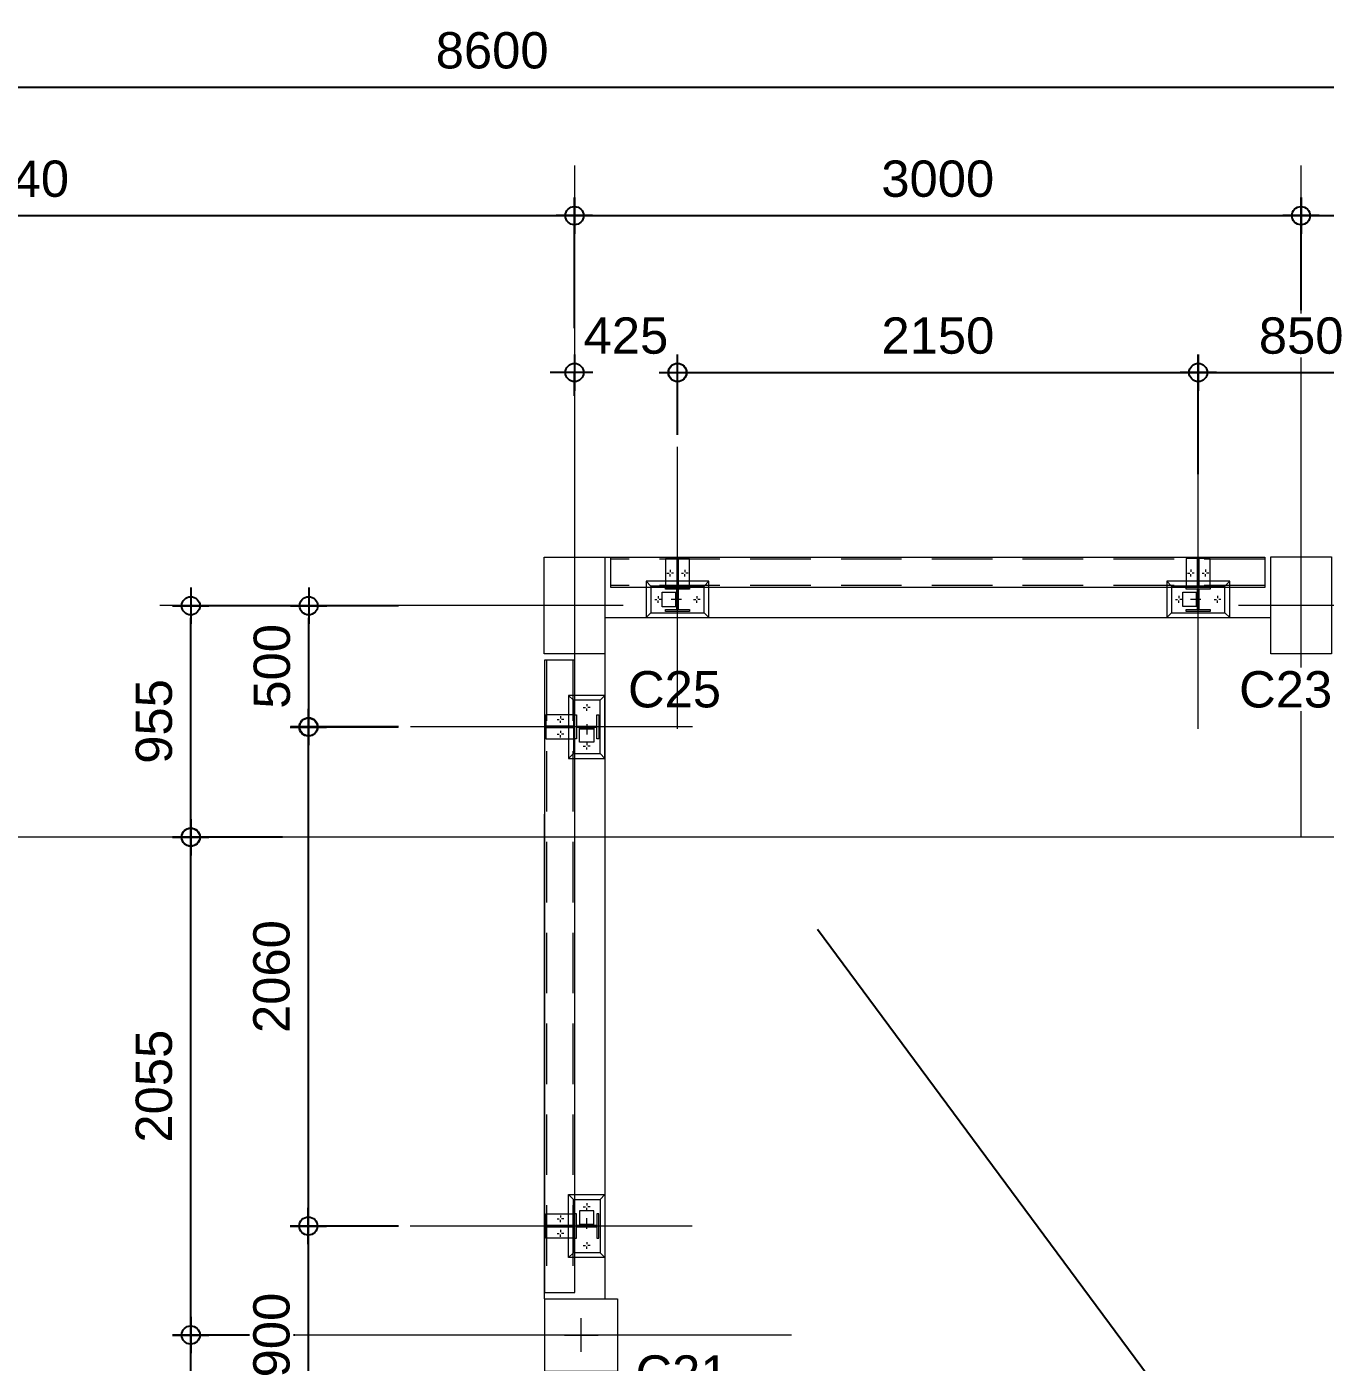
# Model space of a CAD drawing. Header units: millimetres. Extents: x 652937 to 1670132, y 1473552 to 2851037.
# Drawn here: x 663466.15 to 663471.51, y 1524610.45 to 1524615.97 of the extents above; entities that cross this region are included whole.
import ezdxf

# ---------------------------------------------------------------- set-up
doc = ezdxf.new("R2010")
doc.units = ezdxf.units.MM
for name, pattern in [('Grid Line', [22.225, 12.7, -3.175, 3.175, -3.175]), ('HIDDEN', [0.375, 0.25, -0.125]), ('XKITLINE00', [0]), ('XKITLINE02', [4, 2, -2])]:
    doc.linetypes.add(name, pattern=pattern)
doc.layers.get('Defpoints').update_dxf_attribs({"color": 255})
for name, color, linetype, lineweight in [('A-230-M_FLOOR', 2, 'Continuous', 25), ('A-COLOMN', 5, 'Continuous', 9), ('A-WALL', 2, 'Continuous', 25), ('Bolt', 7, 'Continuous', 0), ('Part', 2, 'Continuous', 0), ('S-230-A-FLOOR', 2, 'Continuous', 9), ('S-GRID', 1, 'Continuous', 9)]:
    doc.layers.add(name, color=color, linetype=linetype, lineweight=lineweight)
doc.layers.add('DIM', color=1, linetype='Continuous')
doc.styles.add('Arial', font='arial.ttf')
doc.dimstyles.new('Dim-Cen', dxfattribs={"dimscale": 0.05, "dimtxt": 3, "dimasz": 1, "dimexe": 0, "dimexo": 1, "dimgap": 1.5, "dimtad": 1, "dimdec": 0, "dimlfac": 1000, "dimzin": 1, "dimdsep": 46, "dimtxsty": 'Arial', "dimblk": 'CEN1', "dimcen": 0.09, "dimclrd": 1, "dimclre": 49, "dimclrt": 3, "dimadec": 0, "dimazin": 0, "dimtfac": 1, "dimtdec": 0, "dimtix": 1, "dimtofl": 0, "dimtmove": 2, "dimatfit": 3, "dimfxl": 1, "dimtfill": 1, "dimtolj": 1, "dimtzin": 0, "dimarcsym": 1})

# ---------------------------------------------------------------- blocks, each defined once
blk = doc.blocks.new('opening')
at = {"layer": 'A-230-M_FLOOR', "color": 15, "linetype": 'HIDDEN', "ltscale": 30}
blk.add_line((6.9598, 1.6996), (23.2147, 13.7349), dxfattribs=at)
blk = doc.blocks.new('21')
at = {"layer": 'A-COLOMN', "color": 1}
for p, q in [((0, 0.0692), (0, -0.0692)), ((-0.0692, 0), (0.0692, 0))]:
    blk.add_line(p, q, dxfattribs=at)
at = {"layer": 'A-COLOMN', "ltscale": 3}
blk.add_lwpolyline([(-0.15, 0.15), (0.15, 0.15), (0.15, -0.15), (-0.15, -0.15)], close=True, dxfattribs=at)
blk = doc.blocks.new('CEN1')
at = {"color": 1}
for p, q in [((0, 1.5), (0, -1.5)), ((1.5, 0), (-1.5, 0))]:
    blk.add_line(p, q, dxfattribs=at)
at = {"color": 3}
blk.add_circle((0, 0), 0.75, dxfattribs=at)
blk = doc.blocks.new('*D42')
at = {"color": 49, "lineweight": -2, "transparency": 16777216}
for p, q in [((663467.255, 1524610.5664), (663466.8257, 1524610.5664)), ((663467.2362, 1524607.5664), (663466.8257, 1524607.5664))]:
    blk.add_line(p, q, dxfattribs=at)
at = {"color": 1, "lineweight": -2, "transparency": 16777216}
blk.add_line((663466.8257, 1524607.6164), (663466.8257, 1524610.5164), dxfattribs=at)
at = {"layer": 'Defpoints', "color": 0, "transparency": 16777216}
for p in [(663466.8257, 1524610.5664), (663467.305, 1524610.5664), (663467.2862, 1524607.5664)]:
    blk.add_point(p, dxfattribs=at)
at = {"color": 1, "lineweight": -2, "transparency": 16777216, "xscale": 0.05, "yscale": 0.05, "zscale": 0.05}
for p, rotation in [((663466.8257, 1524610.5664), 90), ((663466.8257, 1524607.5664), 270)]:
    blk.add_blockref('CEN1', p, dxfattribs=dict(at, rotation=rotation))
at = {"color": 3, "transparency": 16777216, "insert": (663466.6741, 1524609.0664), "char_height": 0.15, "attachment_point": 5, "rotation": 90, "style": 'Arial', "bg_fill": 3, "box_fill_scale": 1.1, "bg_fill_color": 256, "bg_fill_true_color": 13158600, "bg_fill_transparency": 0}
blk.add_mtext('\\A1;3000', dxfattribs=at)
blk = doc.blocks.new('*D43')
at = {"color": 49, "lineweight": -2, "transparency": 16777216}
for p, q in [((663467.2051, 1524612.6213), (663466.8257, 1524612.6213)), ((663467.255, 1524610.5664), (663466.8257, 1524610.5664))]:
    blk.add_line(p, q, dxfattribs=at)
at = {"color": 1, "lineweight": -2, "transparency": 16777216}
blk.add_line((663466.8257, 1524610.6164), (663466.8257, 1524612.5713), dxfattribs=at)
at = {"layer": 'Defpoints', "color": 0, "transparency": 16777216}
for p in [(663466.8257, 1524612.6213), (663467.2551, 1524612.6213), (663467.305, 1524610.5664)]:
    blk.add_point(p, dxfattribs=at)
at = {"color": 1, "lineweight": -2, "transparency": 16777216, "xscale": 0.05, "yscale": 0.05, "zscale": 0.05}
for p, rotation in [((663466.8257, 1524612.6213), 90), ((663466.8257, 1524610.5664), 270)]:
    blk.add_blockref('CEN1', p, dxfattribs=dict(at, rotation=rotation))
at = {"color": 3, "transparency": 16777216, "insert": (663466.6741, 1524611.5938), "char_height": 0.15, "attachment_point": 5, "rotation": 90, "style": 'Arial', "bg_fill": 3, "box_fill_scale": 1.1, "bg_fill_color": 256, "bg_fill_true_color": 13158600, "bg_fill_transparency": 0}
blk.add_mtext('\\A1;2055', dxfattribs=at)
blk = doc.blocks.new('*D44')
at = {"color": 49, "lineweight": -2, "transparency": 16777216}
for p, q in [((663467.2399, 1524613.5769), (663466.8257, 1524613.5769)), ((663467.2051, 1524612.6223), (663466.8257, 1524612.6223))]:
    blk.add_line(p, q, dxfattribs=at)
at = {"color": 1, "lineweight": -2, "transparency": 16777216}
blk.add_line((663466.8257, 1524612.6723), (663466.8257, 1524613.5269), dxfattribs=at)
at = {"layer": 'Defpoints', "color": 0, "transparency": 16777216}
for p in [(663466.8257, 1524613.5769), (663467.2899, 1524613.5769), (663467.2551, 1524612.6223)]:
    blk.add_point(p, dxfattribs=at)
at = {"color": 1, "lineweight": -2, "transparency": 16777216, "xscale": 0.05, "yscale": 0.05, "zscale": 0.05}
for p, rotation in [((663466.8257, 1524613.5769), 90), ((663466.8257, 1524612.6223), 270)]:
    blk.add_blockref('CEN1', p, dxfattribs=dict(at, rotation=rotation))
at = {"color": 3, "transparency": 16777216, "insert": (663466.6741, 1524613.0996), "char_height": 0.15, "attachment_point": 5, "rotation": 90, "style": 'Arial', "bg_fill": 3, "box_fill_scale": 1.1, "bg_fill_color": 256, "bg_fill_true_color": 13158600, "bg_fill_transparency": 0}
blk.add_mtext('\\A1;955', dxfattribs=at)
blk = doc.blocks.new('*D45')
at = {"color": 49, "lineweight": -2, "transparency": 16777216}
for p, q in [((663463.7701, 1524614.7219), (663463.7701, 1524615.1877)), ((663468.4101, 1524614.7226), (663468.4101, 1524615.1877))]:
    blk.add_line(p, q, dxfattribs=at)
at = {"color": 1, "lineweight": -2, "transparency": 16777216}
blk.add_line((663463.8201, 1524615.1877), (663468.3601, 1524615.1877), dxfattribs=at)
at = {"layer": 'Defpoints', "color": 0, "transparency": 16777216}
for p in [(663468.4101, 1524615.1877), (663463.7701, 1524614.6719), (663468.4101, 1524614.6726)]:
    blk.add_point(p, dxfattribs=at)
at = {"color": 1, "lineweight": -2, "transparency": 16777216, "xscale": 0.05, "yscale": 0.05, "zscale": 0.05, "rotation": 180}
blk.add_blockref('CEN1', (663463.7701, 1524615.1877), dxfattribs=at)
at = {"color": 1, "lineweight": -2, "transparency": 16777216, "xscale": 0.05, "yscale": 0.05, "zscale": 0.05}
blk.add_blockref('CEN1', (663468.4101, 1524615.1877), dxfattribs=at)
at = {"color": 3, "transparency": 16777216, "insert": (663466.0901, 1524615.3393), "char_height": 0.15, "attachment_point": 5, "style": 'Arial', "bg_fill": 3, "box_fill_scale": 1.1, "bg_fill_color": 256, "bg_fill_true_color": 13158600, "bg_fill_transparency": 0}
blk.add_mtext('\\A1;4640', dxfattribs=at)
blk = doc.blocks.new('*D46')
at = {"color": 49, "lineweight": -2, "transparency": 16777216}
for p, q in [((663468.4101, 1524614.7226), (663468.4101, 1524615.1877)), ((663471.4101, 1524614.7973), (663471.4101, 1524615.1877))]:
    blk.add_line(p, q, dxfattribs=at)
at = {"color": 1, "lineweight": -2, "transparency": 16777216}
blk.add_line((663468.4601, 1524615.1877), (663471.3601, 1524615.1877), dxfattribs=at)
at = {"layer": 'Defpoints', "color": 0, "transparency": 16777216}
for p in [(663471.4101, 1524615.1877), (663471.4101, 1524614.7473), (663468.4101, 1524614.6726)]:
    blk.add_point(p, dxfattribs=at)
at = {"color": 1, "lineweight": -2, "transparency": 16777216, "xscale": 0.05, "yscale": 0.05, "zscale": 0.05, "rotation": 180}
blk.add_blockref('CEN1', (663468.4101, 1524615.1877), dxfattribs=at)
at = {"color": 1, "lineweight": -2, "transparency": 16777216, "xscale": 0.05, "yscale": 0.05, "zscale": 0.05}
blk.add_blockref('CEN1', (663471.4101, 1524615.1877), dxfattribs=at)
at = {"color": 3, "transparency": 16777216, "insert": (663469.9101, 1524615.3394), "char_height": 0.15, "attachment_point": 5, "style": 'Arial', "bg_fill": 3, "box_fill_scale": 1.1, "bg_fill_color": 256, "bg_fill_true_color": 13158600, "bg_fill_transparency": 0}
blk.add_mtext('\\A1;3000', dxfattribs=at)
blk = doc.blocks.new('*D47')
at = {"color": 49, "lineweight": -2, "transparency": 16777216}
for p, q in [((663471.4101, 1524614.7973), (663471.4101, 1524615.1877)), ((663472.3701, 1524614.8947), (663472.3701, 1524615.1877))]:
    blk.add_line(p, q, dxfattribs=at)
at = {"color": 1, "lineweight": -2, "transparency": 16777216}
blk.add_line((663471.4601, 1524615.1877), (663472.3201, 1524615.1877), dxfattribs=at)
at = {"layer": 'Defpoints', "color": 0, "transparency": 16777216}
for p in [(663472.3701, 1524615.1877), (663472.3701, 1524614.8447), (663471.4101, 1524614.7473)]:
    blk.add_point(p, dxfattribs=at)
at = {"color": 1, "lineweight": -2, "transparency": 16777216, "xscale": 0.05, "yscale": 0.05, "zscale": 0.05, "rotation": 180}
blk.add_blockref('CEN1', (663471.4101, 1524615.1877), dxfattribs=at)
at = {"color": 1, "lineweight": -2, "transparency": 16777216, "xscale": 0.05, "yscale": 0.05, "zscale": 0.05}
blk.add_blockref('CEN1', (663472.3701, 1524615.1877), dxfattribs=at)
at = {"color": 3, "transparency": 16777216, "insert": (663471.8901, 1524615.3393), "char_height": 0.15, "attachment_point": 5, "style": 'Arial', "bg_fill": 3, "box_fill_scale": 1.1, "bg_fill_color": 256, "bg_fill_true_color": 13158600, "bg_fill_transparency": 0}
blk.add_mtext('\\A1;960', dxfattribs=at)
blk = doc.blocks.new('*D58')
at = {"color": 49, "lineweight": -2, "transparency": 16777216}
for p, q in [((663463.7701, 1524614.9377), (663463.7701, 1524615.7177)), ((663472.3701, 1524614.939), (663472.3701, 1524615.7177))]:
    blk.add_line(p, q, dxfattribs=at)
at = {"color": 1, "lineweight": -2, "transparency": 16777216}
blk.add_line((663463.8201, 1524615.7177), (663472.3201, 1524615.7177), dxfattribs=at)
at = {"layer": 'Defpoints', "color": 0, "transparency": 16777216}
for p in [(663472.3701, 1524615.7177), (663463.7701, 1524614.8877), (663472.3701, 1524614.889)]:
    blk.add_point(p, dxfattribs=at)
at = {"color": 1, "lineweight": -2, "transparency": 16777216, "xscale": 0.05, "yscale": 0.05, "zscale": 0.05, "rotation": 180}
blk.add_blockref('CEN1', (663463.7701, 1524615.7177), dxfattribs=at)
at = {"color": 1, "lineweight": -2, "transparency": 16777216, "xscale": 0.05, "yscale": 0.05, "zscale": 0.05}
blk.add_blockref('CEN1', (663472.3701, 1524615.7177), dxfattribs=at)
at = {"color": 3, "transparency": 16777216, "insert": (663468.0701, 1524615.8693), "char_height": 0.15, "attachment_point": 5, "style": 'Arial', "bg_fill": 3, "box_fill_scale": 1.1, "bg_fill_color": 256, "bg_fill_true_color": 13158600, "bg_fill_transparency": 0}
blk.add_mtext('\\A1;8600', dxfattribs=at)
blk = doc.blocks.new('*D377')
at = {"color": 49, "lineweight": -2, "transparency": 16777216}
for p, q in [((663467.6816, 1524613.0763), (663467.3111, 1524613.0763)), ((663467.6834, 1524611.0163), (663467.3111, 1524611.0163))]:
    blk.add_line(p, q, dxfattribs=at)
at = {"color": 1, "lineweight": -2, "transparency": 16777216}
blk.add_line((663467.3111, 1524613.0263), (663467.3111, 1524611.0663), dxfattribs=at)
at = {"layer": 'Defpoints', "color": 0, "transparency": 16777216}
for p in [(663467.7316, 1524613.0763), (663467.3111, 1524611.0163), (663467.7334, 1524611.0163)]:
    blk.add_point(p, dxfattribs=at)
at = {"color": 1, "lineweight": -2, "transparency": 16777216, "xscale": 0.05, "yscale": 0.05, "zscale": 0.05}
for p, rotation in [((663467.3111, 1524613.0763), 90), ((663467.3111, 1524611.0163), 270)]:
    blk.add_blockref('CEN1', p, dxfattribs=dict(at, rotation=rotation))
at = {"color": 3, "transparency": 16777216, "insert": (663467.1596, 1524612.0463), "char_height": 0.15, "attachment_point": 5, "rotation": 90, "style": 'Arial', "bg_fill": 3, "box_fill_scale": 1.1, "bg_fill_color": 256, "bg_fill_true_color": 13158600, "bg_fill_transparency": 0}
blk.add_mtext('\\A1;2060', dxfattribs=at)
blk = doc.blocks.new('*D378')
at = {"color": 49, "lineweight": -2, "transparency": 16777216}
for p, q in [((663467.6833, 1524613.577), (663467.3128, 1524613.577)), ((663467.6834, 1524613.0773), (663467.3128, 1524613.0773))]:
    blk.add_line(p, q, dxfattribs=at)
at = {"color": 1, "lineweight": -2, "transparency": 16777216}
blk.add_line((663467.3128, 1524613.1273), (663467.3128, 1524613.527), dxfattribs=at)
at = {"layer": 'Defpoints', "color": 0, "transparency": 16777216}
for p in [(663467.3128, 1524613.577), (663467.7333, 1524613.577), (663467.7334, 1524613.0773)]:
    blk.add_point(p, dxfattribs=at)
at = {"color": 1, "lineweight": -2, "transparency": 16777216, "xscale": 0.05, "yscale": 0.05, "zscale": 0.05}
for p, rotation in [((663467.3128, 1524613.577), 90), ((663467.3128, 1524613.0773), 270)]:
    blk.add_blockref('CEN1', p, dxfattribs=dict(at, rotation=rotation))
at = {"color": 3, "transparency": 16777216, "insert": (663467.1612, 1524613.3271), "char_height": 0.15, "attachment_point": 5, "rotation": 90, "style": 'Arial', "bg_fill": 3, "box_fill_scale": 1.1, "bg_fill_color": 256, "bg_fill_true_color": 13158600, "bg_fill_transparency": 0}
blk.add_mtext('\\A1;500', dxfattribs=at)
blk = doc.blocks.new('*D379')
at = {"color": 49, "lineweight": -2, "transparency": 16777216}
for p, q in [((663467.5767, 1524611.0163), (663467.3111, 1524611.0163)), ((663467.6817, 1524610.1163), (663467.3111, 1524610.1163))]:
    blk.add_line(p, q, dxfattribs=at)
at = {"color": 1, "lineweight": -2, "transparency": 16777216}
blk.add_line((663467.3111, 1524610.9663), (663467.3111, 1524610.1663), dxfattribs=at)
at = {"layer": 'Defpoints', "color": 0, "transparency": 16777216}
for p in [(663467.6267, 1524611.0163), (663467.3111, 1524610.1163), (663467.7317, 1524610.1163)]:
    blk.add_point(p, dxfattribs=at)
at = {"color": 1, "lineweight": -2, "transparency": 16777216, "xscale": 0.05, "yscale": 0.05, "zscale": 0.05}
for p, rotation in [((663467.3111, 1524611.0163), 90), ((663467.3111, 1524610.1163), 270)]:
    blk.add_blockref('CEN1', p, dxfattribs=dict(at, rotation=rotation))
at = {"color": 3, "transparency": 16777216, "insert": (663467.1596, 1524610.5663), "char_height": 0.15, "attachment_point": 5, "rotation": 90, "style": 'Arial', "bg_fill": 3, "box_fill_scale": 1.1, "bg_fill_color": 256, "bg_fill_true_color": 13158600, "bg_fill_transparency": 0}
blk.add_mtext('\\A1;900', dxfattribs=at)
blk = doc.blocks.new('*D390')
at = {"color": 1, "lineweight": -2, "transparency": 16777216}
for p, q in [((663468.3602, 1524614.5401), (663468.3102, 1524614.5401)), ((663468.8848, 1524614.5401), (663468.9348, 1524614.5401))]:
    blk.add_line(p, q, dxfattribs=at)
at = {"color": 49, "lineweight": -2, "transparency": 16777216}
for p, q in [((663468.4102, 1524614.4439), (663468.4102, 1524614.5401)), ((663468.8348, 1524614.283), (663468.8348, 1524614.5401))]:
    blk.add_line(p, q, dxfattribs=at)
at = {"layer": 'Defpoints', "color": 0, "transparency": 16777216}
for p in [(663468.8348, 1524614.5401), (663468.4102, 1524614.3939), (663468.8348, 1524614.233)]:
    blk.add_point(p, dxfattribs=at)
at = {"color": 1, "lineweight": -2, "transparency": 16777216, "xscale": 0.05, "yscale": 0.05, "zscale": 0.05}
blk.add_blockref('CEN1', (663468.4102, 1524614.5401), dxfattribs=at)
at = {"color": 1, "lineweight": -2, "transparency": 16777216, "xscale": 0.05, "yscale": 0.05, "zscale": 0.05, "rotation": 180}
blk.add_blockref('CEN1', (663468.8348, 1524614.5401), dxfattribs=at)
at = {"color": 3, "transparency": 16777216, "insert": (663468.6225, 1524614.6917), "char_height": 0.15, "attachment_point": 5, "style": 'Arial', "bg_fill": 3, "box_fill_scale": 1.1, "bg_fill_color": 256, "bg_fill_true_color": 13158600, "bg_fill_transparency": 0}
blk.add_mtext('\\A1;425', dxfattribs=at)
blk = doc.blocks.new('*D391')
at = {"color": 49, "lineweight": -2, "transparency": 16777216}
for p, q in [((663468.8358, 1524614.283), (663468.8358, 1524614.5401)), ((663470.9855, 1524614.1211), (663470.9855, 1524614.5401))]:
    blk.add_line(p, q, dxfattribs=at)
at = {"color": 1, "lineweight": -2, "transparency": 16777216}
blk.add_line((663468.8858, 1524614.5401), (663470.9355, 1524614.5401), dxfattribs=at)
at = {"layer": 'Defpoints', "color": 0, "transparency": 16777216}
for p in [(663470.9855, 1524614.5401), (663468.8358, 1524614.233), (663470.9855, 1524614.0711)]:
    blk.add_point(p, dxfattribs=at)
at = {"color": 1, "lineweight": -2, "transparency": 16777216, "xscale": 0.05, "yscale": 0.05, "zscale": 0.05, "rotation": 180}
blk.add_blockref('CEN1', (663468.8358, 1524614.5401), dxfattribs=at)
at = {"color": 1, "lineweight": -2, "transparency": 16777216, "xscale": 0.05, "yscale": 0.05, "zscale": 0.05}
blk.add_blockref('CEN1', (663470.9855, 1524614.5401), dxfattribs=at)
at = {"color": 3, "transparency": 16777216, "insert": (663469.9106, 1524614.6917), "char_height": 0.15, "attachment_point": 5, "style": 'Arial', "bg_fill": 3, "box_fill_scale": 1.1, "bg_fill_color": 256, "bg_fill_true_color": 13158600, "bg_fill_transparency": 0}
blk.add_mtext('\\A1;2150', dxfattribs=at)
blk = doc.blocks.new('*D392')
at = {"color": 49, "lineweight": -2, "transparency": 16777216}
for p, q in [((663470.9855, 1524614.1211), (663470.9855, 1524614.5401)), ((663471.8359, 1524614.0522), (663471.8359, 1524614.5401))]:
    blk.add_line(p, q, dxfattribs=at)
at = {"color": 1, "lineweight": -2, "transparency": 16777216}
blk.add_line((663471.0355, 1524614.5401), (663471.7859, 1524614.5401), dxfattribs=at)
at = {"layer": 'Defpoints', "color": 0, "transparency": 16777216}
for p in [(663471.8359, 1524614.5401), (663470.9855, 1524614.0711), (663471.8359, 1524614.0022)]:
    blk.add_point(p, dxfattribs=at)
at = {"color": 1, "lineweight": -2, "transparency": 16777216, "xscale": 0.05, "yscale": 0.05, "zscale": 0.05, "rotation": 180}
blk.add_blockref('CEN1', (663470.9855, 1524614.5401), dxfattribs=at)
at = {"color": 1, "lineweight": -2, "transparency": 16777216, "xscale": 0.05, "yscale": 0.05, "zscale": 0.05}
blk.add_blockref('CEN1', (663471.8359, 1524614.5401), dxfattribs=at)
at = {"color": 3, "transparency": 16777216, "insert": (663471.4107, 1524614.6917), "char_height": 0.15, "attachment_point": 5, "style": 'Arial', "bg_fill": 3, "box_fill_scale": 1.1, "bg_fill_color": 256, "bg_fill_true_color": 13158600, "bg_fill_transparency": 0}
blk.add_mtext('\\A1;850', dxfattribs=at)
blk = doc.blocks.new('3')
at = {"layer": 'Bolt', "color": 11, "linetype": 'XKITLINE00', "lineweight": 0}
for p, q in [((-123.512, 63.165), (-123.465, 63.165)), ((-123.512, 63.165), (-123.465, 63.165)), ((-123.442, 63.235), (-123.442, 63.189)), ((-123.442, 63.235), (-123.442, 63.189)), ((-123.442, 63.095), (-123.442, 63.142)), ((-123.442, 63.095), (-123.442, 63.142)), ((-123.372, 63.165), (-123.418, 63.165)), ((-123.372, 63.165), (-123.418, 63.165)), ((-123.212, 63.165), (-123.165, 63.165)), ((-123.212, 63.165), (-123.165, 63.165)), ((-123.142, 63.235), (-123.142, 63.189)), ((-123.142, 63.235), (-123.142, 63.189)), ((-123.142, 63.095), (-123.142, 63.142)), ((-123.142, 63.095), (-123.142, 63.142)), ((-123.072, 63.165), (-123.118, 63.165)), ((-123.072, 63.165), (-123.118, 63.165)), ((-113.207, 63.165), (-113.16, 63.165)), ((-113.207, 63.165), (-113.16, 63.165)), ((-113.137, 63.235), (-113.137, 63.189)), ((-113.137, 63.235), (-113.137, 63.189)), ((-113.137, 63.095), (-113.137, 63.142)), ((-113.137, 63.095), (-113.137, 63.142)), ((-113.067, 63.165), (-113.113, 63.165)), ((-113.067, 63.165), (-113.113, 63.165)), ((-112.907, 63.165), (-112.86, 63.165)), ((-112.907, 63.165), (-112.86, 63.165)), ((-112.837, 63.235), (-112.837, 63.189)), ((-112.837, 63.235), (-112.837, 63.189)), ((-112.837, 63.095), (-112.837, 63.142)), ((-112.837, 63.095), (-112.837, 63.142)), ((-112.767, 63.165), (-112.813, 63.165)), ((-112.767, 63.165), (-112.813, 63.165)), ((-123.762, 62.622), (-123.715, 62.622)), ((-123.692, 62.692), (-123.692, 62.646)), ((-123.692, 62.552), (-123.692, 62.599)), ((-123.622, 62.622), (-123.668, 62.622)), ((-122.962, 62.622), (-122.915, 62.622)), ((-122.892, 62.692), (-122.892, 62.646)), ((-122.892, 62.552), (-122.892, 62.599)), ((-122.822, 62.622), (-122.868, 62.622)), ((-113.457, 62.622), (-113.41, 62.622)), ((-113.387, 62.692), (-113.387, 62.646)), ((-113.387, 62.552), (-113.387, 62.599)), ((-113.317, 62.622), (-113.363, 62.622)), ((-112.657, 62.622), (-112.61, 62.622)), ((-112.587, 62.692), (-112.587, 62.646)), ((-112.587, 62.552), (-112.587, 62.599)), ((-112.517, 62.622), (-112.563, 62.622)), ((-110.357, 61.217), (-110.357, 61.171)), ((-110.427, 61.147), (-110.38, 61.147)), ((-110.357, 61.077), (-110.357, 61.124)), ((-110.287, 61.147), (-110.334, 61.147)), ((-109.814, 60.967), (-109.814, 60.921)), ((-109.814, 60.967), (-109.814, 60.921)), ((-109.884, 60.897), (-109.837, 60.897)), ((-109.884, 60.897), (-109.837, 60.897)), ((-109.814, 60.827), (-109.814, 60.874)), ((-109.814, 60.827), (-109.814, 60.874)), ((-109.814, 60.667), (-109.814, 60.621)), ((-109.814, 60.667), (-109.814, 60.621)), ((-109.744, 60.897), (-109.791, 60.897)), ((-109.744, 60.897), (-109.791, 60.897)), ((-110.357, 60.417), (-110.357, 60.371)), ((-109.884, 60.597), (-109.837, 60.597)), ((-109.884, 60.597), (-109.837, 60.597)), ((-109.814, 60.527), (-109.814, 60.574)), ((-109.814, 60.527), (-109.814, 60.574)), ((-109.744, 60.597), (-109.791, 60.597)), ((-109.744, 60.597), (-109.791, 60.597)), ((-110.427, 60.347), (-110.38, 60.347)), ((-110.357, 60.277), (-110.357, 60.324)), ((-110.287, 60.347), (-110.334, 60.347)), ((-110.355, 50.467), (-110.355, 50.421)), ((-110.425, 50.397), (-110.379, 50.397)), ((-110.355, 50.327), (-110.355, 50.374)), ((-110.285, 50.397), (-110.332, 50.397)), ((-109.812, 50.217), (-109.812, 50.171)), ((-109.812, 50.217), (-109.812, 50.171)), ((-109.882, 50.147), (-109.836, 50.147)), ((-109.882, 50.147), (-109.836, 50.147)), ((-109.812, 50.077), (-109.812, 50.124)), ((-109.812, 50.077), (-109.812, 50.124)), ((-109.812, 49.917), (-109.812, 49.871)), ((-109.812, 49.917), (-109.812, 49.871)), ((-109.742, 50.147), (-109.789, 50.147)), ((-109.742, 50.147), (-109.789, 50.147)), ((-110.355, 49.667), (-110.355, 49.621)), ((-109.882, 49.847), (-109.836, 49.847)), ((-109.882, 49.847), (-109.836, 49.847)), ((-109.812, 49.777), (-109.812, 49.824)), ((-109.812, 49.777), (-109.812, 49.824)), ((-109.742, 49.847), (-109.789, 49.847)), ((-109.742, 49.847), (-109.789, 49.847)), ((-110.425, 49.597), (-110.379, 49.597)), ((-110.355, 49.527), (-110.355, 49.574)), ((-110.285, 49.597), (-110.332, 49.597))]:
    blk.add_line(p, q, dxfattribs=at)
at = {"layer": 'Bolt', "color": 11, "linetype": 'XKITLINE02', "lineweight": 0}
for p, q in [((-123.346, 62.622), (-123.132, 62.622)), ((-123.307, 62.657), (-123.277, 62.657)), ((-123.307, 62.587), (-123.277, 62.587)), ((-123.277, 62.72), (-123.252, 62.72)), ((-112.932, 62.622), (-113.147, 62.622)), ((-113.002, 62.72), (-113.027, 62.72)), ((-112.972, 62.657), (-113.002, 62.657)), ((-112.972, 62.587), (-113.002, 62.587)), ((-123.277, 62.525), (-123.252, 62.525)), ((-113.002, 62.525), (-113.027, 62.525)), ((-110.454, 60.762), (-110.454, 60.787)), ((-110.392, 60.732), (-110.392, 60.762)), ((-110.357, 60.663), (-110.357, 60.877)), ((-110.322, 60.732), (-110.322, 60.762)), ((-110.259, 60.762), (-110.259, 60.787)), ((-110.453, 50.012), (-110.453, 50.037)), ((-110.39, 49.982), (-110.39, 50.012)), ((-110.355, 49.943), (-110.355, 50.157)), ((-110.32, 49.982), (-110.32, 50.012)), ((-110.258, 50.012), (-110.258, 50.037))]:
    blk.add_line(p, q, dxfattribs=at)
at = {"layer": 'Part', "color": 251, "linetype": 'HIDDEN', "lineweight": 0, "ltscale": 5}
for p, q in [((-111.612, 63.452), (-124.666, 63.453)), ((-111.612, 62.907), (-124.666, 62.908)), ((-110.072, 48.621), (-110.072, 62.111)), ((-109.527, 48.621), (-109.527, 62.111))]:
    blk.add_line(p, q, dxfattribs=at)
at = {"layer": 'Part', "color": 2, "linetype": 'XKITLINE02', "lineweight": 0}
for p, q in [((-123.307, 63.465), (-123.307, 62.897)), ((-123.307, 62.897), (-123.307, 63.465)), ((-123.277, 63.465), (-123.277, 62.897)), ((-123.277, 62.897), (-123.277, 63.465)), ((-113.002, 63.465), (-113.002, 62.897)), ((-113.002, 62.897), (-113.002, 63.465)), ((-112.972, 63.465), (-112.972, 62.897)), ((-112.972, 62.897), (-112.972, 63.465)), ((-109.514, 60.762), (-110.082, 60.762)), ((-109.514, 60.732), (-110.082, 60.732)), ((-109.512, 50.012), (-110.08, 50.012)), ((-110.08, 50.012), (-109.512, 50.012)), ((-109.512, 49.982), (-110.08, 49.982)), ((-110.08, 49.982), (-109.512, 49.982))]:
    blk.add_line(p, q, dxfattribs=at)
at = {"layer": 'Part', "color": 2, "lineweight": 0}
for p, q in [((-123.842, 62.897), (-123.942, 62.997)), ((-122.642, 62.997), (-122.742, 62.897)), ((-113.637, 62.997), (-113.537, 62.897)), ((-112.437, 62.897), (-112.337, 62.997)), ((-123.252, 62.772), (-123.252, 62.472)), ((-113.027, 62.772), (-113.027, 62.472)), ((-123.942, 62.247), (-123.842, 62.347)), ((-122.742, 62.347), (-122.642, 62.247)), ((-113.537, 62.347), (-113.637, 62.247)), ((-112.337, 62.247), (-112.437, 62.347)), ((-110.632, 61.297), (-110.732, 61.397)), ((-109.982, 61.397), (-110.082, 61.297)), ((-110.207, 60.787), (-110.507, 60.787)), ((-110.732, 60.097), (-110.632, 60.197)), ((-110.082, 60.197), (-109.982, 60.097)), ((-110.63, 50.547), (-110.73, 50.647)), ((-109.98, 50.647), (-110.08, 50.547)), ((-110.205, 50.037), (-110.505, 50.037)), ((-110.73, 49.347), (-110.63, 49.447)), ((-110.08, 49.447), (-109.98, 49.347))]:
    blk.add_line(p, q, dxfattribs=at)
at = {"layer": 'Part', "color": 11, "linetype": 'XKITLINE02', "lineweight": 0}
for p, q in [((-123.277, 63.015), (-123.307, 63.015)), ((-113.002, 63.015), (-112.972, 63.015)), ((-123.277, 62.772), (-123.277, 62.472)), ((-113.002, 62.772), (-113.002, 62.472)), ((-110.207, 60.762), (-110.507, 60.762)), ((-109.964, 60.762), (-109.964, 60.732)), ((-110.205, 50.012), (-110.505, 50.012)), ((-109.962, 50.012), (-109.962, 49.982))]:
    blk.add_line(p, q, dxfattribs=at)
at = {"layer": 'Part', "color": 4, "lineweight": 0}
for points in [[(-124.666, 62.868), (-111.612, 62.867), (-111.612, 63.492), (-124.666, 63.493)], [(-109.487, 62.121), (-109.487, 48.621), (-110.112, 48.621), (-110.112, 62.121)]]:
    blk.add_lwpolyline(points, close=True, dxfattribs=at)
at = {"layer": 'Part', "color": 2, "linetype": 'XKITLINE02', "lineweight": 0}
for points in [[(-123.542, 62.897), (-123.542, 63.465), (-123.042, 63.465), (-123.042, 62.897)], [(-112.737, 62.897), (-112.737, 63.465), (-113.237, 63.465), (-113.237, 62.897)], [(-110.082, 60.497), (-109.514, 60.497), (-109.514, 60.997), (-110.082, 60.997)], [(-110.08, 49.747), (-109.512, 49.747), (-109.512, 50.247), (-110.08, 50.247)]]:
    blk.add_lwpolyline(points, dxfattribs=at)
at = {"layer": 'Part', "color": 2, "lineweight": 0}
for points in [[(-123.042, 62.997), (-122.642, 62.997), (-122.642, 62.247), (-123.942, 62.247), (-123.942, 62.997), (-123.542, 62.997)], [(-113.237, 62.997), (-113.637, 62.997), (-113.637, 62.247), (-112.337, 62.247), (-112.337, 62.997), (-112.737, 62.997)], [(-123.277, 62.472), (-122.977, 62.472), (-122.977, 62.772), (-123.277, 62.772)], [(-113.002, 62.472), (-113.302, 62.472), (-113.302, 62.772), (-113.002, 62.772)], [(-109.982, 60.997), (-109.982, 61.397), (-110.732, 61.397), (-110.732, 60.097), (-109.982, 60.097), (-109.982, 60.497)], [(-110.507, 60.762), (-110.507, 61.062), (-110.207, 61.062), (-110.207, 60.762)], [(-109.98, 50.247), (-109.98, 50.647), (-110.73, 50.647), (-110.73, 49.347), (-109.98, 49.347), (-109.98, 49.747)], [(-110.505, 50.012), (-110.505, 50.312), (-110.205, 50.312), (-110.205, 50.012)]]:
    blk.add_lwpolyline(points, dxfattribs=at)
for points in [[(-123.842, 62.897), (-122.742, 62.897), (-122.742, 62.347), (-123.842, 62.347)], [(-123.042, 62.412), (-123.277, 62.412), (-123.277, 62.832), (-123.042, 62.832), (-123.042, 62.872), (-123.542, 62.872), (-123.542, 62.832), (-123.307, 62.832), (-123.307, 62.412), (-123.542, 62.412), (-123.542, 62.372), (-123.042, 62.372)], [(-112.437, 62.897), (-113.537, 62.897), (-113.537, 62.347), (-112.437, 62.347)], [(-113.237, 62.412), (-113.002, 62.412), (-113.002, 62.832), (-113.237, 62.832), (-113.237, 62.872), (-112.737, 62.872), (-112.737, 62.832), (-112.972, 62.832), (-112.972, 62.412), (-112.737, 62.412), (-112.737, 62.372), (-113.237, 62.372)], [(-110.082, 60.197), (-110.082, 61.297), (-110.632, 61.297), (-110.632, 60.197)], [(-110.567, 60.997), (-110.567, 60.762), (-110.147, 60.762), (-110.147, 60.997), (-110.107, 60.997), (-110.107, 60.497), (-110.147, 60.497), (-110.147, 60.732), (-110.567, 60.732), (-110.567, 60.497), (-110.607, 60.497), (-110.607, 60.997)], [(-110.08, 49.447), (-110.08, 50.547), (-110.63, 50.547), (-110.63, 49.447)], [(-110.565, 50.247), (-110.565, 50.012), (-110.145, 50.012), (-110.145, 50.247), (-110.105, 50.247), (-110.105, 49.747), (-110.145, 49.747), (-110.145, 49.982), (-110.565, 49.982), (-110.565, 49.747), (-110.605, 49.747), (-110.605, 50.247)]]:
    blk.add_lwpolyline(points, close=True, dxfattribs=at)
at = {"layer": 'Part', "color": 2, "linetype": 'HIDDEN', "lineweight": 0}
for points in [[(-123.542, 62.997), (-123.042, 62.997)], [(-112.737, 62.997), (-113.237, 62.997)], [(-109.982, 60.497), (-109.982, 60.997)], [(-109.98, 49.747), (-109.98, 50.247)]]:
    blk.add_lwpolyline(points, dxfattribs=at)

msp = doc.modelspace()

# ---------------------------------------------------------------- linework, layer by layer
at = {"layer": 'A-WALL', "color": 250, "linetype": 'HIDDEN', "lineweight": 13, "ltscale": 8}
for p, q in [((663470.9855, 1524613.0692), (663470.9855, 1524614.233)), ((663468.8971, 1524613.0773), (663467.7334, 1524613.0773)), ((663468.8958, 1524611.0163), (663467.732, 1524611.0163))]:
    msp.add_line(p, q, dxfattribs=at)
at = {"layer": 'A-WALL', "color": 253, "linetype": 'HIDDEN', "lineweight": 13, "ltscale": 8}
msp.add_line((663468.5355, 1524613.7781), (663471.2855, 1524613.7781), dxfattribs=at)
at = {"layer": 'A-WALL', "color": 2, "lineweight": 13}
msp.add_line((663468.5355, 1524613.5282), (663471.2855, 1524613.5286), dxfattribs=at)
at = {"layer": 'A-WALL', "color": 251, "linetype": 'HIDDEN', "lineweight": 13, "ltscale": 8}
msp.add_lwpolyline([(663468.286, 1524610.7163), (663468.2855, 1524613.3781)], dxfattribs=at)
at = {"layer": 'A-WALL', "color": 2, "lineweight": 13}
msp.add_lwpolyline([(663468.5357, 1524613.3781), (663468.5359, 1524610.7161)], dxfattribs=at)
at = {"layer": 'S-230-A-FLOOR', "color": 5}
for points in [[(663468.2855, 1524613.3781), (663468.2855, 1524613.7781), (663468.5355, 1524613.7781), (663468.5355, 1524613.3781)], [(663471.2855, 1524613.3785), (663471.2855, 1524613.7785), (663471.5355, 1524613.7786), (663471.5355, 1524613.3786)]]:
    msp.add_lwpolyline(points, close=True, dxfattribs=at)
at = {"layer": 'S-GRID', "color": 251, "linetype": 'Grid Line', "ltscale": 0.8}
for p, q in [((663468.4101, 1524615.3946), (663468.4105, 1524612.6176)), ((663471.4105, 1524612.6223), (663471.4101, 1524615.3946)), ((663481.3115, 1524613.58), (663466.6982, 1524613.5779)), ((663469.3061, 1524610.5663), (663467.0549, 1524610.5664))]:
    msp.add_line(p, q, dxfattribs=at)
at = {"layer": 'S-GRID', "linetype": 'Grid Line'}
msp.add_lwpolyline([(663496.5291, 1524612.6223), (663463.0996, 1524612.6223)], dxfattribs=at)

# ---------------------------------------------------------------- block references
at = {"color": 4, "rotation": 90.0083080653204}
msp.add_blockref('opening', (663482.2737, 1524590.2137), dxfattribs=at)
at = {"layer": 'S-230-A-FLOOR', "color": 4, "rotation": 90.0083080653204}
msp.add_blockref('21', (663468.4381, 1524610.5664), dxfattribs=at)

# ---------------------------------------------------------------- next in the draw order: texts
at = {"layer": 'DIM', "color": 3, "char_height": 0.15, "attachment_point": 5, "rotation": 0.0083, "style": 'Arial', "bg_fill": 3, "box_fill_scale": 1.1, "bg_fill_color": 256, "bg_fill_true_color": 13158600, "bg_fill_transparency": 0}
for s, insert in [('\\A1;C25', (663468.8231, 1524613.2314)), ('\\A1;C23a', (663471.4048, 1524613.2311)), ('\\A1;C21', (663468.854, 1524610.4064))]:
    msp.add_mtext(s, dxfattribs=dict(at, insert=insert))

# ---------------------------------------------------------------- next in the draw order: dimensions: what is measured, and where the dimension line sits
at = {"color": 4}
dim = msp.add_linear_dim(base=(663468.4101, 1524615.1877), p1=(663463.7701, 1524614.6719), p2=(663468.4101, 1524614.6726), dimstyle='Dim-Cen', dxfattribs=at)
dim.commit()
dim.dimension.update_dxf_attribs({"geometry": '*D45', "text_midpoint": (663466.0901, 1524615.3393)})
dim = msp.add_linear_dim(base=(663466.8257, 1524610.5664), p1=(663467.2862, 1524607.5664), p2=(663467.305, 1524610.5664), angle=90, dimstyle='Dim-Cen', dxfattribs=at)
dim.commit()
dim.dimension.update_dxf_attribs({"geometry": '*D42', "text_midpoint": (663466.6741, 1524609.0664)})

# ---------------------------------------------------------------- next in the draw order: linework, layer by layer
at = {"layer": 'A-WALL', "color": 250, "linetype": 'HIDDEN', "lineweight": 13, "ltscale": 8}
msp.add_line((663468.8358, 1524613.0692), (663468.8358, 1524614.233), dxfattribs=at)

# ---------------------------------------------------------------- next in the draw order: block references
at = {"xscale": 0.2, "yscale": 0.2, "zscale": 0.2, "rotation": 90}
msp.add_blockref('3', (663480.9849, 1524635.6746), dxfattribs=at)

# ---------------------------------------------------------------- next in the draw order: dimensions: what is measured, and where the dimension line sits
at = {"color": 4}
dim = msp.add_linear_dim(base=(663471.4101, 1524615.1877), p1=(663468.4101, 1524614.6726), p2=(663471.4101, 1524614.7473), dimstyle='Dim-Cen', dxfattribs=at)
dim.commit()
dim.dimension.update_dxf_attribs({"geometry": '*D46', "text_midpoint": (663469.9101, 1524615.3394)})
dim = msp.add_linear_dim(base=(663466.8257, 1524612.6213), p1=(663467.305, 1524610.5664), p2=(663467.2551, 1524612.6213), angle=90, dimstyle='Dim-Cen', dxfattribs=at)
dim.commit()
dim.dimension.update_dxf_attribs({"geometry": '*D43', "text_midpoint": (663466.6741, 1524611.5938)})

# ---------------------------------------------------------------- next in the draw order: dimensions: what is measured, and where the dimension line sits
for base, p1, p2, picture, middle in [((663472.3701, 1524615.1877), (663471.4101, 1524614.7473), (663472.3701, 1524614.8447), '*D47', (663471.8901, 1524615.3393)), ((663468.8348, 1524614.5401), (663468.4102, 1524614.3939), (663468.8348, 1524614.233), '*D390', (663468.6225, 1524614.6917))]:
    dim = msp.add_linear_dim(base=base, p1=p1, p2=p2, dimstyle='Dim-Cen', dxfattribs=at)
    dim.commit()
    dim.dimension.update_dxf_attribs({"geometry": picture, "text_midpoint": middle})
dim = msp.add_linear_dim(base=(663466.8257, 1524613.5769), p1=(663467.2551, 1524612.6223), p2=(663467.2899, 1524613.5769), angle=90, dimstyle='Dim-Cen', dxfattribs=at)
dim.commit()
dim.dimension.update_dxf_attribs({"geometry": '*D44', "text_midpoint": (663466.6741, 1524613.0996)})

# ---------------------------------------------------------------- next in the draw order: dimensions: what is measured, and where the dimension line sits
for base, p1, p2, picture, middle in [((663472.3701, 1524615.7177), (663463.7701, 1524614.8877), (663472.3701, 1524614.889), '*D58', (663468.0701, 1524615.8693)), ((663470.9855, 1524614.5401), (663468.8358, 1524614.233), (663470.9855, 1524614.0711), '*D391', (663469.9106, 1524614.6917))]:
    dim = msp.add_linear_dim(base=base, p1=p1, p2=p2, dimstyle='Dim-Cen', dxfattribs=at)
    dim.commit()
    dim.dimension.update_dxf_attribs({"geometry": picture, "text_midpoint": middle})
dim = msp.add_linear_dim(base=(663467.3111, 1524611.0163), p1=(663467.7316, 1524613.0763), p2=(663467.7334, 1524611.0163), angle=90, dimstyle='Dim-Cen', dxfattribs=at)
dim.commit()
dim.dimension.update_dxf_attribs({"geometry": '*D377', "text_midpoint": (663467.1596, 1524612.0463)})

# ---------------------------------------------------------------- next in the draw order: dimensions: what is measured, and where the dimension line sits
dim = msp.add_linear_dim(base=(663471.8359, 1524614.5401), p1=(663470.9855, 1524614.0711), p2=(663471.8359, 1524614.0022), dimstyle='Dim-Cen', dxfattribs=at)
dim.commit()
dim.dimension.update_dxf_attribs({"geometry": '*D392', "text_midpoint": (663471.4107, 1524614.6917)})
for base, p1, p2, picture, middle in [((663467.3128, 1524613.577), (663467.7334, 1524613.0773), (663467.7333, 1524613.577), '*D378', (663467.1612, 1524613.3271)), ((663467.3111, 1524610.1163), (663467.6267, 1524611.0163), (663467.7317, 1524610.1163), '*D379', (663467.1596, 1524610.5663))]:
    dim = msp.add_linear_dim(base=base, p1=p1, p2=p2, angle=90, dimstyle='Dim-Cen', dxfattribs=at)
    dim.commit()
    dim.dimension.update_dxf_attribs({"geometry": picture, "text_midpoint": middle})

doc.saveas('drawing.dxf')
